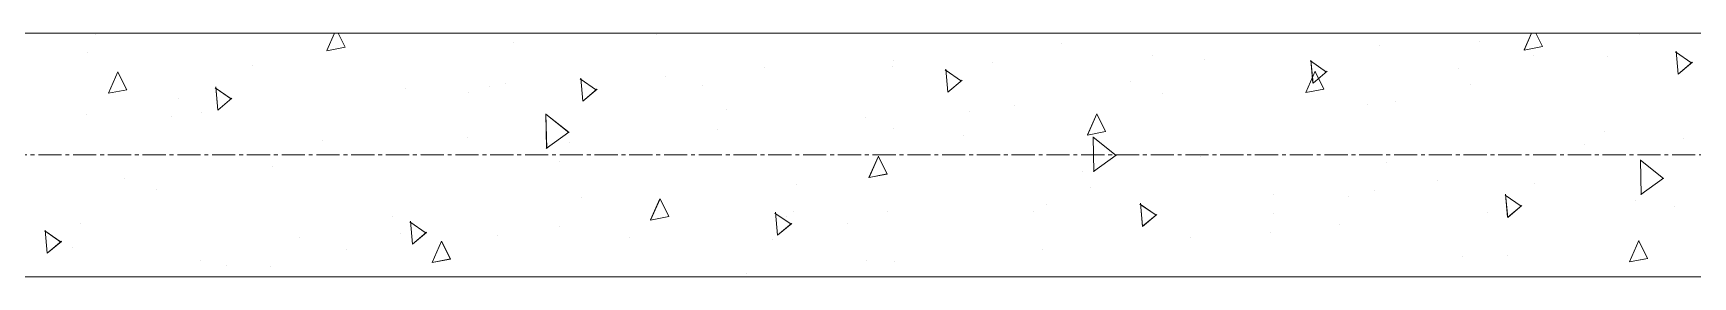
# Model space of a CAD drawing. Header units: millimetres. Extents: x 470010 to 1231400, y -134005 to 421770.
# Drawn here: x 807337 to 808701, y 158613 to 158813 of the extents above; entities that cross this region are included whole.
import ezdxf
from ezdxf.enums import TextEntityAlignment as Align

# ---------------------------------------------------------------- set-up
doc = ezdxf.new("R2010")
doc.units = ezdxf.units.MM
doc.linetypes.add('CENTER2', pattern=[28.575, 19.05, -3.175, 3.175, -3.175])
doc.layers.get('Defpoints').update_dxf_attribs({"color": 140})
doc.layers.add('АР_Стены ПЕНОблок', color=52, linetype='Continuous', lineweight=20)
doc.layers.add('АР_Штриховка', color=8, linetype='Continuous', lineweight=0)
doc.layers.add('РД_Оси_100', color=7, linetype='Continuous', lineweight=0, true_color=0x525252)
doc.styles.add('style1', font='ARIALN.TTF')

# ---------------------------------------------------------------- blocks, each defined once
blk = doc.blocks.new('СОШ_2200_АР_ОСИ_М100_28.05.24')
at = {"layer": 'РД_Оси_100', "color": 251, "linetype": 'CENTER2', "true_color": 0x636466}
blk.add_line((29555, 36000), (-5954.958, 36000), dxfattribs=at)
blk = doc.blocks.new('A$C9108343f')
at = {"layer": 'АР_Стены ПЕНОблок', "color": 18, "linetype": 'Continuous', "lineweight": 20, "true_color": 0x000000}
for p, q in [((148494.1, 259179.5), (140924.1, 259179.5)), ((140924.1, 258979.5), (148494.1, 258979.5))]:
    blk.add_line(p, q, dxfattribs=at)
at = {"layer": 'АР_Штриховка', "color": 18, "linetype": 'Continuous', "lineweight": 0, "true_color": 0x000000}
for p, q in [((141669.3, 259178.3), (141669.3, 259178.3)), ((141859.4, 259165.2), (141865.7, 259179.5)), ((141859.4, 259165.1), (141874.4, 259168)), ((141874.4, 259168), (141868.6, 259179.5)), ((142013, 259171.7), (142013, 259171.7)), ((142130.5, 259178.8), (142130.5, 259178.8)), ((142463.3, 259171.3), (142463.3, 259171.3)), ((142724.6, 259169.4), (142724.6, 259169.4)), ((142807.1, 259173), (142807.1, 259173)), ((142843.5, 259165.7), (142849.6, 259179.5)), ((142843.6, 259165.6), (142858.5, 259168.5)), ((142858.5, 259168.5), (142853.1, 259179.5)), ((142938.5, 259178.7), (142938.5, 259178.7)), ((141662.9, 259163.7), (141662.9, 259163.7)), ((141798.3, 259153.2), (141798.3, 259153.2)), ((142324.9, 259157.1), (142324.9, 259157.1)), ((142406.6, 259155.5), (142406.6, 259155.5)), ((142538.1, 259161.2), (142538.1, 259161.2)), ((142580.7, 259158.2), (142580.7, 259158.2)), ((142681.2, 259147.6), (142667.8, 259156.8)), ((142670, 259138.5), (142668.3, 259157.5)), ((142851.6, 259161.1), (142851.6, 259161.1)), ((142911.8, 259160.5), (142911.8, 259160.5)), ((142981.3, 259155), (142968, 259164.2)), ((142970.1, 259145.9), (142968.4, 259164.8)), ((142970.1, 259145.9), (142981.8, 259155.7)), ((141679.9, 259130.3), (141687.6, 259147.7)), ((141694.8, 259133.1), (141687.6, 259147.6)), ((142081, 259132.8), (142067.6, 259142)), ((142069.7, 259123.7), (142068.1, 259142.7)), ((142137.7, 259143.7), (142137.7, 259143.7)), ((142219.5, 259151.2), (142219.5, 259151.2)), ((142324.2, 259151.9), (142324.2, 259151.9)), ((142381.1, 259140.2), (142367.7, 259149.4)), ((142369.9, 259131.1), (142368.2, 259150.1)), ((142369.9, 259131.1), (142381.5, 259140.9)), ((142520, 259139.9), (142520, 259139.9)), ((142664, 259130.8), (142671.7, 259148.2)), ((142668, 259140.5), (142668, 259140.5)), ((142670, 259138.5), (142681.7, 259148.3)), ((142679, 259133.6), (142671.8, 259148.1)), ((142789.7, 259150.2), (142789.7, 259150.2)), ((141679.9, 259130.2), (141694.9, 259133.1)), ((141737.2, 259126.3), (141737.2, 259126.3)), ((141780.8, 259125.5), (141767.5, 259134.7)), ((141769.6, 259116.4), (141768, 259135.3)), ((141769.6, 259116.4), (141781.3, 259126.1)), ((141923.7, 259134.4), (141923.7, 259134.4)), ((141975.7, 259131.2), (141975.7, 259131.2)), ((141993.3, 259136), (141993.3, 259136)), ((142006.2, 259138), (142006.2, 259138)), ((142069.8, 259123.7), (142081.4, 259133.5)), ((142168.5, 259136.5), (142168.5, 259136.5)), ((142546, 259130.2), (142546, 259130.2)), ((142664, 259130.7), (142679, 259133.6)), ((142799.4, 259137), (142799.4, 259137)), ((141661.5, 259112.9), (141661.5, 259112.9)), ((141756.4, 259114.8), (141756.4, 259114.8)), ((142058.4, 259098.1), (142039.3, 259113.1)), ((142040, 259084.7), (142039.4, 259113.3)), ((142188.1, 259116.9), (142188.1, 259116.9)), ((142387.3, 259115.3), (142387.3, 259115.3)), ((142424.3, 259120.4), (142424.3, 259120.4)), ((142484.5, 259095.9), (142492.2, 259113.3)), ((142499.5, 259098.7), (142492.2, 259113.2)), ((142714.7, 259120.8), (142714.7, 259120.8)), ((142737.4, 259123.2), (142737.4, 259123.2)), ((141731.9, 259111.1), (141731.9, 259111.1)), ((142039.7, 259084.8), (142058.2, 259098.3)), ((142180.5, 259100.4), (142180.5, 259100.4)), ((142302.2, 259110.1), (142302.2, 259110.1)), ((142325.3, 259101.5), (142325.3, 259101.5)), ((142484.5, 259095.8), (142499.5, 259098.8)), ((142909.2, 259099.1), (142909.2, 259099.1)), ((141855.9, 259091.2), (141855.9, 259091.2)), ((141975.1, 259093.6), (141975.1, 259093.6)), ((142058.4, 259090.1), (142058.4, 259090.1)), ((142382.5, 259095.1), (142382.5, 259095.1)), ((142508.3, 259079.2), (142489.2, 259094.2)), ((142489.9, 259065.8), (142489.3, 259094.4)), ((142892.9, 259088), (142892.9, 259088)), ((142974.5, 259093.3), (142974.5, 259093.3)), ((141913.1, 259079.8), (141913.1, 259079.8)), ((141936.7, 259080.3), (141936.7, 259080.3)), ((142050.9, 259074), (142050.9, 259074)), ((142305, 259061), (142312.7, 259078.4)), ((142319.9, 259063.9), (142312.7, 259078.3)), ((142489.6, 259065.9), (142508.1, 259079.4)), ((142577.6, 259077.9), (142577.6, 259077.9)), ((142730.7, 259073.2), (142730.7, 259073.2)), ((142958.2, 259060.2), (142939.1, 259075.3)), ((142939.8, 259046.9), (142939.3, 259075.5)), ((141692.9, 259060.3), (141692.9, 259060.3)), ((141814.6, 259070), (141814.6, 259070)), ((142305, 259061), (142320, 259063.9)), ((142480.8, 259066.3), (142480.8, 259066.3)), ((142772.3, 259058.9), (142772.3, 259058.9)), ((142939.5, 259047), (142958, 259060.5)), ((141719.1, 259050.9), (141719.1, 259050.9)), ((142068.6, 259044.6), (142068.6, 259044.6)), ((142125.4, 259026.1), (142133.2, 259043.6)), ((142140.4, 259029), (142133.2, 259043.5)), ((142245.7, 259054.9), (142245.7, 259054.9)), ((142486.9, 259053.2), (142486.9, 259053.2)), ((142637.8, 259046.7), (142637.8, 259046.7)), ((142699.5, 259045.2), (142699.5, 259045.2)), ((142720.3, 259050.3), (142720.3, 259050.3)), ((142841.2, 259037.4), (142827.9, 259046.6)), ((142830, 259028.3), (142828.3, 259047.3)), ((142851.8, 259056), (142851.8, 259056)), ((142241, 259022.7), (142227.6, 259031.8)), ((142229.8, 259013.6), (142228.1, 259032.5)), ((142243.1, 259033.2), (142243.1, 259033.2)), ((142319.9, 259032.8), (142319.9, 259032.8)), ((142440.1, 259033.2), (142440.1, 259033.2)), ((142451.3, 259038.5), (142451.3, 259038.5)), ((142541.1, 259030), (142527.8, 259039.2)), ((142529.9, 259020.9), (142528.2, 259039.9)), ((142529.9, 259020.9), (142541.6, 259030.7)), ((142637.5, 259031.4), (142637.5, 259031.4)), ((142813.3, 259032.1), (142813.3, 259032.1)), ((142830, 259028.3), (142841.7, 259038.1)), ((142935.4, 259042.4), (142935.4, 259042.4)), ((142966.8, 259037.1), (142966.8, 259037.1)), ((141640.8, 259007.9), (141627.4, 259017.1)), ((141629.5, 258998.8), (141627.9, 259017.8)), ((141656.5, 259022.9), (141656.5, 259022.9)), ((141913.5, 259029.2), (141913.5, 259029.2)), ((141940.9, 259015.3), (141927.5, 259024.5)), ((141929.7, 259006.2), (141928, 259025.2)), ((141929.7, 259006.2), (141941.3, 259016)), ((142050.9, 259021), (142050.9, 259021)), ((142125.5, 259026.1), (142140.4, 259029)), ((142229.8, 259013.6), (142241.4, 259023.3)), ((142237.4, 259029.2), (142237.4, 259029.2)), ((142287.3, 259023.5), (142287.3, 259023.5)), ((142635.2, 259016), (142635.2, 259016)), ((142691.6, 259022.4), (142691.6, 259022.4)), ((141629.5, 258998.8), (141641.2, 259008.6)), ((141650.5, 259003.5), (141650.5, 259003.5)), ((141837, 259011.7), (141837, 259011.7)), ((141919.5, 259015.3), (141919.5, 259015.3)), ((141945.9, 258991.3), (141953.7, 259008.7)), ((141960.9, 258994.1), (141953.7, 259008.6)), ((141999.3, 259013.1), (141999.3, 259013.1)), ((142108.5, 259012), (142108.5, 259012)), ((142225.3, 259009.7), (142225.3, 259009.7)), ((142447.8, 259002.3), (142447.8, 259002.3)), ((142569.5, 259012.1), (142569.5, 259012.1)), ((142930.1, 258991.8), (142937.8, 259009.2)), ((142945, 258994.6), (142937.8, 259009.1)), ((141755.5, 258993.1), (141755.5, 258993.1)), ((141776.7, 258989), (141776.7, 258989)), ((141875.2, 259001.8), (141875.2, 259001.8)), ((141946, 258991.2), (141960.9, 258994.1)), ((142303.3, 258992.9), (142303.3, 258992.9)), ((142325.8, 258992), (142325.8, 258992)), ((142793, 258996.2), (142793, 258996.2)), ((142829.9, 258996.9), (142829.9, 258996.9)), ((142930.1, 258991.7), (142945.1, 258994.6)), ((141813.2, 258988), (141813.2, 258988)), ((142204.1, 258982.3), (142204.1, 258982.3))]:
    blk.add_line(p, q, dxfattribs=at)
at = {"layer": 'РД_Оси_100'}
blk.add_blockref('СОШ_2200_АР_ОСИ_М100_28.05.24', (140804.1, 223079.5), dxfattribs=at)
at = {"layer": 'Defpoints', "color": 18, "true_color": 0x000000, "style": 'style1'}
for p in [(143949.3, 316089.1), (143975, 281639.5), (143890.4, 273244.7), (143840, 264276.8), (143967.8, 254892.4), (12252, 104178.1), (12382.6, 96023.1)]:
    blk.add_attdef('АР-ПОМЕЩЕНИЕ:НАИМЕНОВАНИЕ', text='', height=100, dxfattribs=at).set_placement(p, align=Align.MIDDLE)
at = {"layer": 'Defpoints', "color": 18, "true_color": 0x000000, "style": 'style1', "flags": 8}
for p in [(143951.3, 279099.1), (143848.3, 269251.1), (143875.3, 260094.2), (144049.7, 250824.7), (163419.3, 238153.4), (155897.5, 237966), (183037.2, 237966), (143342.9, 237876.2)]:
    blk.add_attdef('АР-ПОМЕЩЕНИЕ:НАИМЕНОВАНИЕ', text='', height=100, dxfattribs=at).set_placement(p, align=Align.MIDDLE)

msp = doc.modelspace()

# ---------------------------------------------------------------- linework, layer by layer
at = {"layer": 'АР_Стены ПЕНОблок', "color": 18, "linetype": 'Continuous', "lineweight": 20, "true_color": 0x000000}
for p, q in [((814212.706, 158813.251), (806642.706, 158813.251)), ((806642.706, 158613.251), (814212.706, 158613.251))]:
    msp.add_line(p, q, dxfattribs=at)
at = {"layer": 'АР_Штриховка', "color": 18, "linetype": 'Continuous', "lineweight": 0, "true_color": 0x000000}
for p, q in [((807577.99, 158798.953), (807584.355, 158813.251)), ((807592.972, 158801.763), (807587.257, 158813.251)), ((808562.13, 158799.487), (808568.257, 158813.251)), ((808577.112, 158802.297), (808571.662, 158813.251)), ((807578.025, 158798.86), (807592.985, 158801.768)), ((808562.165, 158799.394), (808577.125, 158802.302)), ((808688.696, 158779.624), (808687.036, 158798.602)), ((808399.796, 158781.355), (808386.461, 158790.536)), ((808388.583, 158772.248), (808386.923, 158791.225)), ((808699.908, 158788.73), (808686.574, 158797.912)), ((808688.703, 158779.616), (808700.378, 158789.412)), ((807398.47, 158764.058), (807406.218, 158781.461)), ((807413.452, 158766.868), (807406.241, 158781.363)), ((807799.571, 158766.603), (807786.236, 158775.785)), ((807788.357, 158757.495), (807786.697, 158776.472)), ((808099.683, 158773.979), (808086.349, 158783.16)), ((808088.47, 158764.871), (808086.81, 158783.849)), ((808088.477, 158764.863), (808100.151, 158774.659)), ((808382.61, 158764.592), (808390.358, 158781.995)), ((808388.59, 158772.24), (808400.265, 158782.036)), ((808397.592, 158767.402), (808390.38, 158781.897)), ((807398.505, 158763.965), (807413.465, 158766.873)), ((807499.459, 158759.227), (807486.124, 158768.409)), ((807488.244, 158750.118), (807486.584, 158769.095)), ((807488.251, 158750.11), (807499.925, 158759.906)), ((807788.364, 158757.486), (807800.038, 158767.282)), ((808382.645, 158764.499), (808397.605, 158767.407)), ((807776.98, 158731.833), (807757.939, 158746.906)), ((807758.645, 158718.484), (807758.055, 158747.053)), ((808203.09, 158729.697), (808210.838, 158747.1)), ((808218.072, 158732.507), (808210.86, 158747.002)), ((807758.342, 158718.593), (807776.793, 158732.089)), ((808203.125, 158729.604), (808218.085, 158732.512)), ((808226.887, 158712.913), (808207.845, 158727.986)), ((808208.552, 158699.564), (808207.962, 158728.133)), ((808023.57, 158694.802), (808031.318, 158712.205)), ((808038.552, 158697.612), (808031.34, 158712.107)), ((808208.249, 158699.673), (808226.699, 158713.169)), ((808676.794, 158693.993), (808657.752, 158709.066)), ((808658.459, 158680.644), (808657.869, 158709.213)), ((808023.605, 158694.709), (808038.565, 158697.617)), ((808658.155, 158680.753), (808676.606, 158694.249)), ((807844.05, 158659.907), (807851.798, 158677.31)), ((807859.032, 158662.717), (807851.82, 158677.212)), ((808559.814, 158671.177), (808546.479, 158680.359)), ((808548.602, 158662.071), (808546.941, 158681.049)), ((807844.085, 158659.814), (807859.045, 158662.722)), ((807959.589, 158656.426), (807946.254, 158665.607)), ((807948.375, 158647.318), (807946.715, 158666.295)), ((808259.702, 158663.802), (808246.367, 158672.983)), ((808248.488, 158654.694), (808246.828, 158673.672)), ((808248.495, 158654.686), (808260.17, 158664.482)), ((808548.608, 158662.063), (808560.283, 158671.859)), ((807359.364, 158641.675), (807346.029, 158650.856)), ((807348.149, 158632.564), (807346.489, 158651.542)), ((807659.477, 158649.05), (807646.142, 158658.232)), ((807648.262, 158639.941), (807646.602, 158658.919)), ((807648.269, 158639.933), (807659.944, 158649.729)), ((807948.382, 158647.31), (807960.057, 158657.106)), ((807348.156, 158632.556), (807359.831, 158642.352)), ((807664.53, 158625.012), (807672.278, 158642.415)), ((807679.512, 158627.822), (807672.3, 158642.317)), ((808648.67, 158625.546), (808656.418, 158642.949)), ((808663.652, 158628.356), (808656.44, 158642.851)), ((807664.565, 158624.919), (807679.525, 158627.827)), ((808648.705, 158625.453), (808663.665, 158628.361))]:
    msp.add_line(p, q, dxfattribs=at)

# ---------------------------------------------------------------- block references
msp.add_blockref('A$C9108343f', (665718.612, -100366.242))
at = {"layer": 'РД_Оси_100'}
msp.add_blockref('СОШ_2200_АР_ОСИ_М100_28.05.24', (806522.706, 122713.251), dxfattribs=at)

doc.saveas('drawing.dxf')
